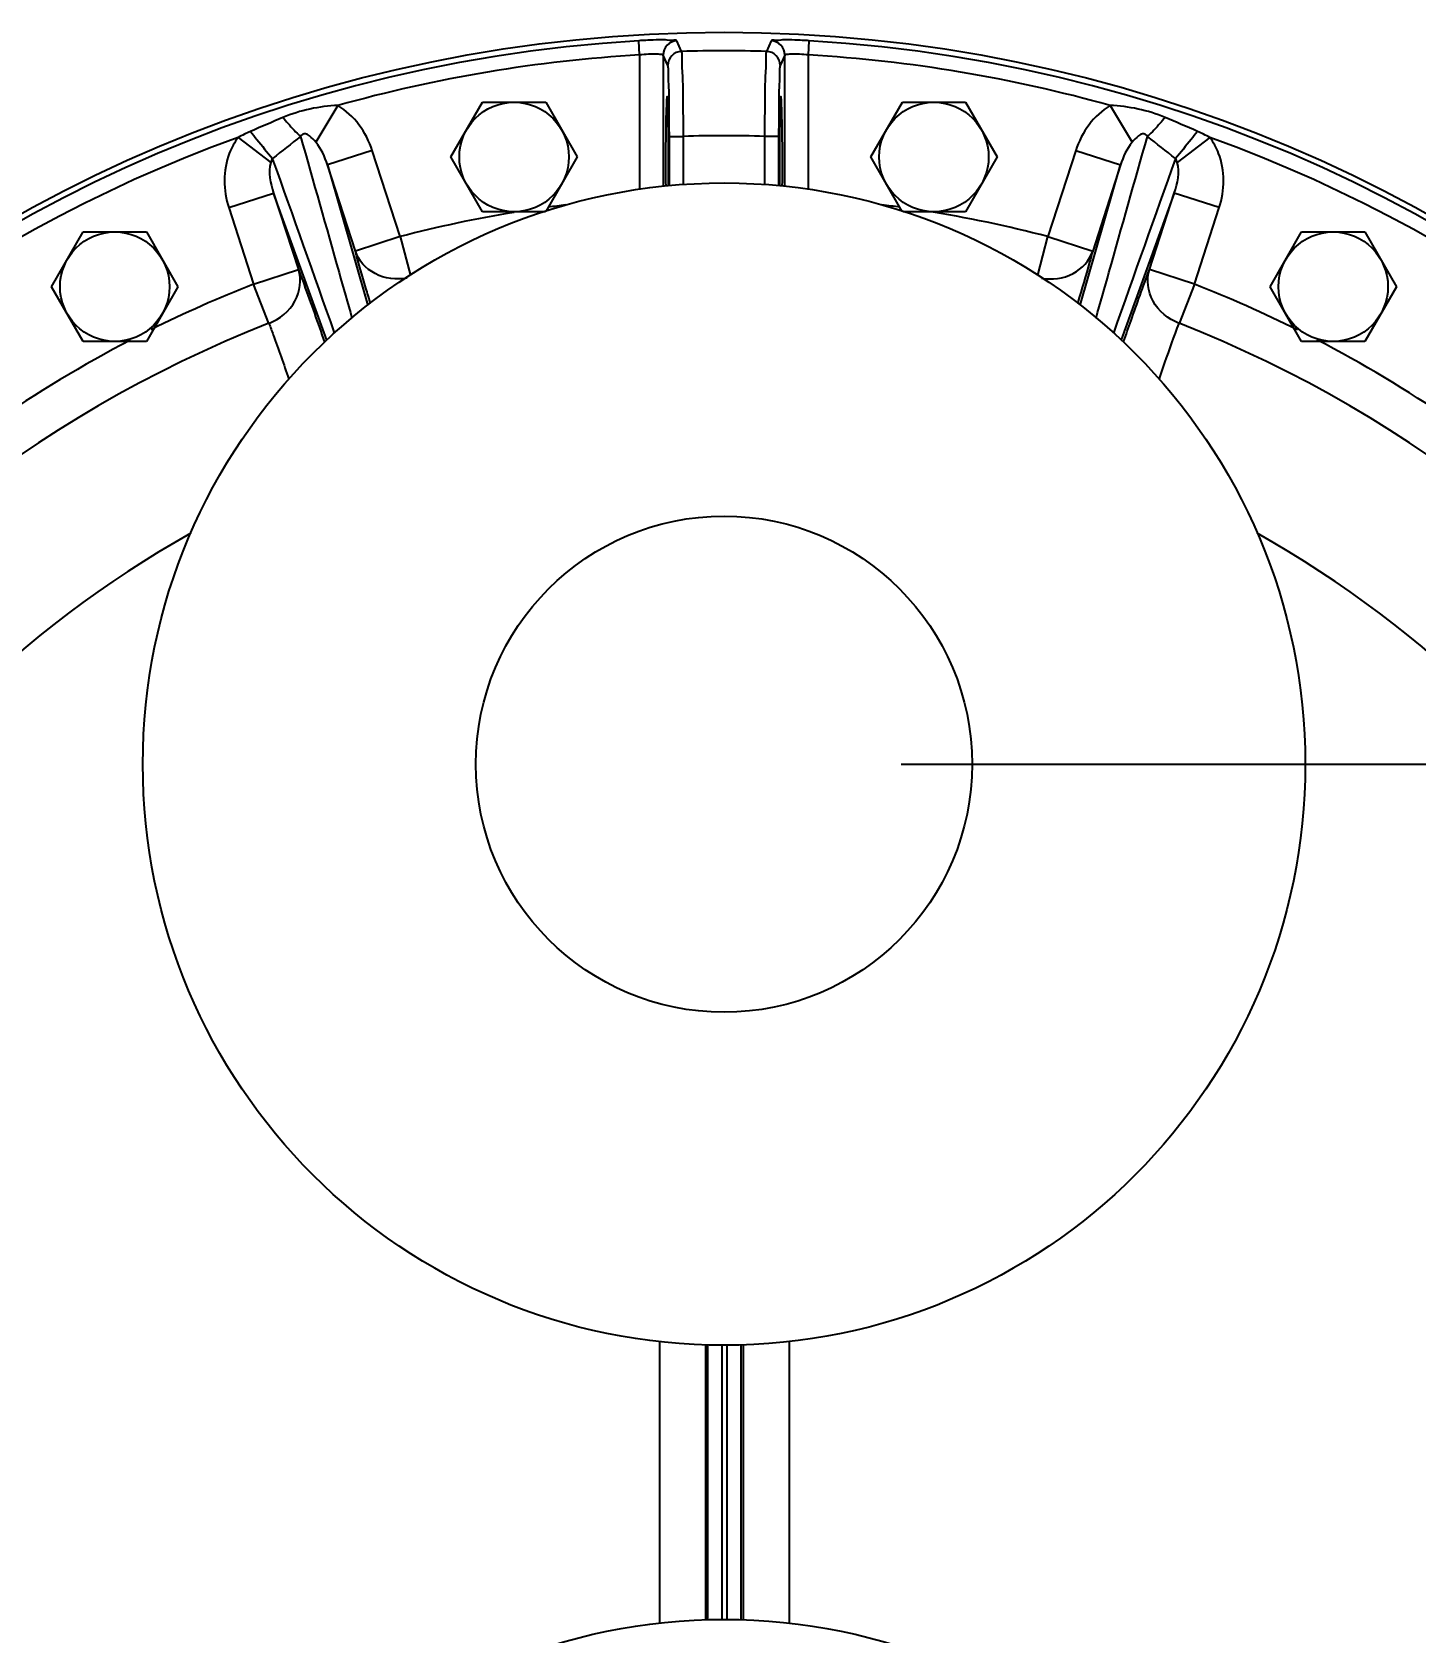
# Model space of a CAD drawing. Header units: millimetres. Extents: x 0 to 10500, y 0 to 7425.
# Drawn here: x 6331.8 to 6624.7, y 4686.5 to 5025.1 of the extents above; entities that cross this region are included whole.
import ezdxf

# ---------------------------------------------------------------- set-up
doc = ezdxf.new("R2010")
doc.units = ezdxf.units.MM
doc.header["$LTSCALE"] = 577.5
doc.layers.get('0').update_dxf_attribs({"linetype": 'CONTINUOUS'})
doc.layers.add('02___PRT_ALL_AXES', color=7, linetype='CONTINUOUS')
doc.layers.add('AXES', color=7, linetype='CONTINUOUS')
doc.styles.add('TEXTSTYLE_2', font='txt', dxfattribs={"width": 0.8})
doc.styles.add('TEXTSTYLE_3', font='txt')
doc.dimstyles.new('DIMSTYLE_1', dxfattribs={"dimtxt": 75, "dimasz": 3.5, "dimexe": 1.5, "dimexo": 1.5, "dimgap": 18.75, "dimtad": 1, "dimdec": 1, "dimtxsty": 'TEXTSTYLE_2', "dimblk": '_FILLED', "dimblk1": '_FILLED', "dimblk2": '_FILLED', "dimcen": 0.09, "dimadec": 1, "dimazin": 2, "dimtp": 0.1, "dimtm": 0.1, "dimtfac": 1, "dimtdec": 1, "dimtofl": 0, "dimtmove": 0, "dimatfit": 3, "dimldrblk": '_FILLED', "dimfxl": 1, "dimtolj": 1, "dimarcsym": 0})
doc.dimstyles.new('DIMSTYLE_2', dxfattribs={"dimtxt": 75, "dimasz": 3.5, "dimexe": 1.5, "dimexo": 1.5, "dimgap": 18.75, "dimtad": 1, "dimdec": 1, "dimtxsty": 'TEXTSTYLE_3', "dimblk": '_FILLED', "dimblk1": '_FILLED', "dimblk2": '_FILLED', "dimcen": 0.09, "dimadec": 1, "dimazin": 2, "dimtp": 0.1, "dimtm": 0.1, "dimtfac": 1, "dimtdec": 1, "dimtofl": 0, "dimtmove": 0, "dimatfit": 3, "dimldrblk": '_FILLED', "dimfxl": 1, "dimtolj": 1, "dimarcsym": 0})

# ---------------------------------------------------------------- blocks, each defined once
blk = doc.blocks.new('_FILLED')
at = {"color": 0, "linetype": 'ByBlock'}
blk.add_solid([(0, 0), (-1, 0.214), (-1, -0.214)], dxfattribs=at)
blk = doc.blocks.new('*D2')
at = {"color": 2, "linetype": 'Continuous', "transparency": 16777216}
for p, q in [((6517.06, 6087.82), (7463.5, 6087.82)), ((7463.5, 6087.82), (7483.75, 6087.82)), ((7482.25, 6087.82), (7482.25, 5216)), ((7482.25, 4344.17), (7482.25, 5216)), ((7017.54, 4344.17), (7463.5, 4344.17)), ((7463.5, 4344.17), (7483.75, 4344.17))]:
    blk.add_line(p, q, dxfattribs=at)
at = {"color": 2, "linetype": 'Continuous', "transparency": 16777216, "xscale": 3.5, "yscale": 3.5, "zscale": 3.5}
for p, rotation in [((7482.25, 6087.82), 90), ((7482.25, 4344.17), 270)]:
    blk.add_blockref('_FILLED', p, dxfattribs=dict(at, rotation=rotation))
at = {"color": 2, "linetype": 'Continuous', "transparency": 16777216, "insert": (7388.5, 5216), "char_height": 75, "width": 360, "attachment_point": 2, "rotation": 90, "line_spacing_factor": 0.9, "style": 'TEXTSTYLE_2'}
blk.add_mtext('(1743)', dxfattribs=at)
blk = doc.blocks.new('*D17')
at = {"color": 2, "linetype": 'Continuous', "transparency": 16777216}
for p, q in [((7146.13, 4918.7), (7146.13, 3926.06)), ((6009.3, 4317.67), (6009.3, 3926.06)), ((6009.3, 3926.06), (6009.3, 3905.81)), ((7146.13, 3926.06), (7146.13, 3905.81)), ((6009.3, 3907.31), (6577.71, 3907.31)), ((7146.13, 3907.31), (6577.71, 3907.31))]:
    blk.add_line(p, q, dxfattribs=at)
at = {"color": 2, "linetype": 'Continuous', "transparency": 16777216, "xscale": 3.5, "yscale": 3.5, "zscale": 3.5, "rotation": 180}
blk.add_blockref('_FILLED', (6009.3, 3907.31), dxfattribs=at)
at = {"color": 2, "linetype": 'Continuous', "transparency": 16777216, "xscale": 3.5, "yscale": 3.5, "zscale": 3.5}
blk.add_blockref('_FILLED', (7146.13, 3907.31), dxfattribs=at)
at = {"color": 2, "linetype": 'Continuous', "transparency": 16777216, "insert": (6577.71, 4001.06), "char_height": 75, "width": 300, "attachment_point": 2, "line_spacing_factor": 0.9, "style": 'TEXTSTYLE_3'}
blk.add_mtext('1137', dxfattribs=at)
blk = doc.blocks.new('*D24')
at = {"color": 2, "linetype": 'Continuous', "transparency": 16777216}
for p, q in [((6515.9, 5168.67), (7274.21, 5168.67)), ((7274.21, 5168.67), (7294.46, 5168.67)), ((7292.96, 5168.67), (7292.96, 5019.42)), ((7292.96, 4870.17), (7292.96, 5019.42)), ((6515.8, 4870.17), (7274.21, 4870.17)), ((7274.21, 4870.17), (7294.46, 4870.17))]:
    blk.add_line(p, q, dxfattribs=at)
at = {"color": 2, "linetype": 'Continuous', "transparency": 16777216, "xscale": 3.5, "yscale": 3.5, "zscale": 3.5}
for p, rotation in [((7292.96, 5168.67), 90), ((7292.96, 4870.17), 270)]:
    blk.add_blockref('_FILLED', p, dxfattribs=dict(at, rotation=rotation))
at = {"color": 2, "linetype": 'Continuous', "transparency": 16777216, "insert": (7199.21, 5019.42), "char_height": 75, "width": 75, "attachment_point": 2, "rotation": 90, "line_spacing_factor": 0.9, "style": 'TEXTSTYLE_3'}
blk.add_mtext('B', dxfattribs=at)
blk = doc.blocks.new('*D25')
at = {"color": 2, "linetype": 'Continuous', "transparency": 16777216}
for p, q in [((6515.8, 4870.17), (7272.5, 4870.17)), ((7272.5, 4870.17), (7292.75, 4870.17)), ((7291.25, 4870.17), (7291.25, 4718.17)), ((7291.25, 4566.17), (7291.25, 4718.17)), ((6515.8, 4566.17), (7272.5, 4566.17)), ((7272.5, 4566.17), (7292.75, 4566.17))]:
    blk.add_line(p, q, dxfattribs=at)
at = {"color": 2, "linetype": 'Continuous', "transparency": 16777216, "xscale": 3.5, "yscale": 3.5, "zscale": 3.5}
for p, rotation in [((7291.25, 4870.17), 90), ((7291.25, 4566.17), 270)]:
    blk.add_blockref('_FILLED', p, dxfattribs=dict(at, rotation=rotation))
at = {"color": 2, "linetype": 'Continuous', "transparency": 16777216, "insert": (7197.5, 4718.17), "char_height": 75, "width": 75, "attachment_point": 2, "rotation": 90, "line_spacing_factor": 0.9, "style": 'TEXTSTYLE_3'}
blk.add_mtext('C', dxfattribs=at)

msp = doc.modelspace()

# ---------------------------------------------------------------- linework, layer by layer
at = {"color": 7, "linetype": 'Continuous'}
for p, q in [((6460.43, 5020.28), (6460.26, 5023.27)), ((6469.32, 5021.01), (6468.33, 5023.23)), ((6488.26, 5023.23), (6487.27, 5021.01)), ((6496.16, 5020.28), (6496.34, 5023.27)), ((6460.43, 5020.28), (6460.43, 4991.75)), ((6465.43, 5020.23), (6465.43, 4992.4)), ((6466.41, 5018.01), (6465.43, 5020.23)), ((6491.16, 5020.23), (6490.19, 5018.01)), ((6491.16, 4992.48), (6491.16, 5020.23)), ((6496.16, 4991.73), (6496.16, 5020.28)), ((6396.59, 5009.57), (6391.92, 5001.79)), ((6560, 5009.57), (6564.68, 5001.79)), ((6375.5, 5002.81), (6382.36, 4997.5)), ((6466.73, 4992.57), (6466.73, 5003.03)), ((6466.73, 5003.03), (6469.73, 5003.03)), ((6469.73, 4992.81), (6469.73, 5003.03)), ((6486.86, 5003.03), (6486.86, 4992.75)), ((6489.86, 5003.03), (6486.86, 5003.03)), ((6489.86, 5003.03), (6489.86, 4992.59)), ((6581.09, 5002.81), (6574.23, 4997.5)), ((6403.86, 5000.07), (6394.35, 4996.99)), ((6409.78, 4981.83), (6403.86, 5000.07)), ((6552.74, 5000.07), (6546.81, 4981.83)), ((6552.74, 5000.07), (6562.24, 4996.99)), ((6400.28, 4978.74), (6394.35, 4996.99)), ((6394.35, 4996.99), (6402.94, 4967.27)), ((6553.67, 4967.34), (6562.24, 4996.99)), ((6562.24, 4996.99), (6556.32, 4978.74)), ((6373.48, 4987.95), (6382.99, 4991.04)), ((6373.48, 4987.95), (6378.75, 4971.75)), ((6394.27, 4959.87), (6382.99, 4991.04)), ((6382.99, 4991.04), (6388.26, 4974.84)), ((6573.6, 4991.04), (6562.35, 4959.95)), ((6568.34, 4974.84), (6573.6, 4991.04)), ((6583.11, 4987.95), (6573.6, 4991.04)), ((6577.85, 4971.75), (6583.11, 4987.95)), ((6409.78, 4981.83), (6400.28, 4978.74)), ((6409.78, 4981.83), (6411.92, 4973.6)), ((6544.69, 4973.67), (6546.81, 4981.83)), ((6546.81, 4981.83), (6556.32, 4978.74)), ((6378.75, 4971.75), (6388.26, 4974.84)), ((6577.85, 4971.75), (6568.34, 4974.84)), ((6382, 4963.46), (6378.75, 4971.75)), ((6577.85, 4971.75), (6574.59, 4963.46)), ((6474.83, 4747.31), (6474.83, 4689)), ((6477.83, 4747.2), (6477.83, 4689.11)), ((6478.96, 4689.15), (6478.96, 4747.24)), ((6481.96, 4689.02), (6481.96, 4747.35))]:
    msp.add_line(p, q, dxfattribs=at)
msp.add_circle((6478.3, 4718.17), 306.9, dxfattribs=at)
for centre, radius, start, end in [((6478.3, 4718.17), 305.63, 93.3838, 86.6162), ((6468.43, 5020.23), 3, 91.8967, 179.9061), ((6488.16, 5020.23), 3, 0.0937, 88.1017), ((6478.3, 4718.17), 302.63, 93.3838, 105.6636), ((6469.41, 5018.01), 3, 91.7264, 179.9061), ((6478.3, 4718.17), 302.97, 88.3017, 91.6983), ((6487.18, 5018.01), 3, 0.0939, 88.2736), ((6478.3, 4718.17), 302.63, 74.3364, 86.6162), ((6563.88, 4581.8), 461.33, 112.8215, 113.7476), ((6392.77, 4581.94), 461.19, 66.2522, 67.1787), ((6478.3, 4718.17), 302.63, 109.8567, 250.1433), ((6478.3, 4718.17), 284.99, 88.2773, 91.7227), ((6478.3, 4718.17), 302.63, 289.8567, 70.1433), ((-2861.22, 1692.18), 9817.43, 19.451391, 19.67999), ((15813.29, 1693.79), 9812.62, 160.319968, 160.548948), ((6478.3, 4718.17), 272.42, 97.0641, 97.8576), ((6478.3, 4718.17), 272.42, 82.1425, 82.9535), ((6478.3, 4718.17), 272.42, 99.3806, 104.566), ((6478.3, 4718.17), 272.42, 75.434, 80.9848), ((6478.3, 4718.17), 272.42, 111.434, 116.4327), ((6478.3, 4718.17), 272.42, 63.5406, 68.566), ((6478.3, 4718.17), 263.52, 111.434, 248.566), ((6478.3, 4718.17), 263.52, 291.434, 68.566), ((6478.3, 4718.17), 272.42, 117.46, 131.8187), ((6478.3, 4718.17), 272.42, 48.7478, 62.583), ((6478.3, 4718.17), 230.39, 119.333, 240.6736), ((6478.3, 4718.17), 230.39, 299.333, 60.6736), ((-19196.72, 4718.17), 25661.43, 359.933318, 0.066545), ((32153.07, 4718.17), 25660.99, 179.93326, 180.066612), ((-19629.31, 4718.17), 26103.78, 359.935932, 0.063996), ((32585.68, 4718.17), 26103.36, 179.935915, 180.064021)]:
    msp.add_arc(centre, radius, start, end, dxfattribs=at)
for centre, start_param, end_param in [((6466.25, 4997.56), -1.943407, 1.949454), ((6490.34, 4997.56), -1.943528, 1.940969)]:
    msp.add_ellipse(centre, major_axis=(0, 13.9), ratio=0.022693, start_param=start_param, end_param=end_param, dxfattribs=at)
for points, knots in [([(6468.33, 5023.23), (6468.24, 5023.44), (6467.15, 5023.26), (6465.7, 5023.52), (6463.11, 5023.38), (6461.27, 5023.33), (6460.26, 5023.27)], [0, 0, 0, 0, 0.084674, 0.303651, 0.624615, 1, 1, 1, 1]), ([(6496.34, 5023.27), (6495.32, 5023.33), (6493.48, 5023.38), (6490.89, 5023.52), (6489.45, 5023.26), (6488.35, 5023.44), (6488.26, 5023.23)], [0, 0, 0, 0, 0.375385, 0.696349, 0.915326, 1, 1, 1, 1]), ([(6465.43, 5020.23), (6465.39, 5020.37), (6464.7, 5020.35), (6463.81, 5020.48), (6462.2, 5020.41), (6461.06, 5020.34), (6460.43, 5020.28)], [0, 0, 0, 0, 0.086217, 0.303702, 0.624002, 1, 1, 1, 1]), ([(6469.73, 5003.03), (6469.72, 5005.26), (6469.66, 5009.38), (6469.66, 5014.86), (6469.37, 5018.57), (6469.51, 5020.5), (6469.32, 5021.01)], [0, 0, 0, 0, 0.37094, 0.689209, 0.909308, 1, 1, 1, 1]), ([(6487.27, 5021.01), (6487.08, 5020.5), (6487.22, 5018.57), (6486.93, 5014.86), (6486.93, 5009.38), (6486.87, 5005.26), (6486.86, 5003.03)], [0, 0, 0, 0, 0.090692, 0.31079, 0.629059, 1, 1, 1, 1]), ([(6496.16, 5020.28), (6495.53, 5020.34), (6494.39, 5020.41), (6492.78, 5020.48), (6491.89, 5020.35), (6491.2, 5020.37), (6491.16, 5020.23)], [0, 0, 0, 0, 0.375998, 0.696298, 0.913783, 1, 1, 1, 1]), ([(6466.73, 5003.03), (6466.73, 5004.89), (6466.69, 5008.32), (6466.72, 5012.89), (6466.45, 5015.97), (6466.59, 5017.6), (6466.41, 5018.01)], [0, 0, 0, 0, 0.370919, 0.689175, 0.909264, 1, 1, 1, 1]), ([(6490.19, 5018.01), (6490, 5017.6), (6490.14, 5015.97), (6489.87, 5012.89), (6489.9, 5008.32), (6489.86, 5004.89), (6489.86, 5003.03)], [0, 0, 0, 0, 0.090736, 0.310824, 0.62908, 1, 1, 1, 1]), ([(6384.94, 5007.02), (6385.29, 5006.61), (6386.49, 5005.23), (6387.73, 5003.88), (6388.69, 5003.01)], [0, 0, 0, 0, 0.294498, 1, 1, 1, 1]), ([(6571.65, 5007.02), (6571.3, 5006.61), (6570.1, 5005.23), (6568.86, 5003.88), (6567.91, 5003.01)], [0, 0, 0, 0, 0.29458, 1, 1, 1, 1]), ([(6375.5, 5002.81), (6374.71, 5001.79), (6372.2, 4997.25), (6372.3, 4991.59), (6373.48, 4987.95)], [0, 0, 0, 0, 0.252937, 1, 1, 1, 1]), ([(6378.09, 5004.07), (6378.54, 5003.5), (6380.07, 5001.58), (6381.62, 4999.67), (6382.75, 4998.36)], [0, 0, 0, 0, 0.295245, 1, 1, 1, 1]), ([(6391.92, 5001.79), (6391.51, 5002.27), (6390.87, 5002.93), (6389.71, 5003.8), (6388.87, 5003.36), (6388.68, 5003.01)], [0, 0, 0, 0, 0.467684, 0.70713, 1, 1, 1, 1]), ([(6388.68, 5003.01), (6391.4, 4993.43), (6395.03, 4980.6), (6398.65, 4967.77), (6399.56, 4964.52)], [0, 0, 0, 0, 0.74732, 1, 1, 1, 1]), ([(6557.03, 4964.52), (6557.94, 4967.76), (6561.56, 4980.6), (6565.19, 4993.43), (6567.91, 5003.01)], [0, 0, 0, 0, 0.25268, 1, 1, 1, 1]), ([(6567.91, 5003.01), (6567.72, 5003.36), (6566.89, 5003.81), (6565.73, 5002.93), (6565.08, 5002.27), (6564.68, 5001.79)], [0, 0, 0, 0, 0.292817, 0.532175, 1, 1, 1, 1]), ([(6578.5, 5004.07), (6578.05, 5003.5), (6576.52, 5001.58), (6574.97, 4999.67), (6573.84, 4998.36)], [0, 0, 0, 0, 0.295242, 1, 1, 1, 1]), ([(6583.11, 4987.95), (6584.29, 4991.59), (6584.39, 4997.25), (6581.88, 5001.79), (6581.09, 5002.81)], [0, 0, 0, 0, 0.747063, 1, 1, 1, 1]), ([(6403.44, 4967.78), (6403.14, 4968.82), (6402.06, 4972.47), (6401, 4976.12), (6400.28, 4978.74)], [0, 0, 0, 0, 0.28511, 1, 1, 1, 1]), ([(6411.21, 4973.03), (6408.97, 4972.61), (6404.23, 4973.13), (6400.95, 4976.75), (6400.28, 4978.74)], [0, 0, 0, 0, 0.519138, 1, 1, 1, 1]), ([(6545.49, 4973.01), (6547.71, 4972.63), (6552.4, 4973.16), (6555.65, 4976.76), (6556.32, 4978.74)], [0, 0, 0, 0, 0.518925, 1, 1, 1, 1]), ([(6556.32, 4978.74), (6556.1, 4977.97), (6555.08, 4974.32), (6554.02, 4970.7), (6553.17, 4967.85)], [0, 0, 0, 0, 0.213935, 1, 1, 1, 1]), ([(6382, 4963.46), (6384.25, 4964.34), (6388.23, 4967.51), (6388.92, 4972.71), (6388.26, 4974.84)], [0, 0, 0, 0, 0.519725, 1, 1, 1, 1]), ([(6388.26, 4974.84), (6388.65, 4973.79), (6390.52, 4968.7), (6392.33, 4963.58), (6393.75, 4959.51)], [0, 0, 0, 0, 0.205351, 1, 1, 1, 1]), ([(6562.87, 4959.57), (6563.39, 4961.06), (6565.17, 4966.17), (6567, 4971.26), (6568.34, 4974.84)], [0, 0, 0, 0, 0.292592, 1, 1, 1, 1]), ([(6574.59, 4963.46), (6572.33, 4964.31), (6568.37, 4967.53), (6567.67, 4972.71), (6568.34, 4974.84)], [0, 0, 0, 0, 0.519739, 1, 1, 1, 1]), ([(6382, 4963.46), (6382.3, 4962.65), (6383.74, 4958.73), (6385.12, 4954.79), (6386.19, 4951.67)], [0, 0, 0, 0, 0.208287, 1, 1, 1, 1]), ([(6570.43, 4951.75), (6570.82, 4952.88), (6572.18, 4956.8), (6573.56, 4960.7), (6574.59, 4963.46)], [0, 0, 0, 0, 0.28988, 1, 1, 1, 1])]:
    msp.add_open_spline(points, degree=3, knots=knots, dxfattribs=at)
for points in [[(6396.59, 5009.57), (6392.62, 5009.41), (6388.61, 5008.56), (6384.94, 5007.02)], [(6403.86, 5000.07), (6402.63, 5003.86), (6400, 5007.51), (6396.59, 5009.57)], [(6560, 5009.57), (6556.59, 5007.51), (6553.97, 5003.86), (6552.74, 5000.07)], [(6571.65, 5007.02), (6567.98, 5008.56), (6563.97, 5009.42), (6560, 5009.57)], [(6378.09, 5004.07), (6377.21, 5003.69), (6376.35, 5003.26), (6375.5, 5002.81)], [(6388.68, 5003.01), (6386.72, 5001.45), (6384.74, 4999.9), (6382.75, 4998.36)], [(6394.35, 4996.99), (6393.82, 4998.7), (6393.08, 5000.42), (6391.92, 5001.79)], [(6564.68, 5001.79), (6563.51, 5000.42), (6562.77, 4998.7), (6562.24, 4996.99)], [(6573.84, 4998.36), (6571.86, 4999.9), (6569.87, 5001.45), (6567.91, 5003.01)], [(6581.09, 5002.81), (6580.24, 5003.26), (6579.38, 5003.69), (6578.5, 5004.07)], [(6382.75, 4998.36), (6382.58, 4998.1), (6382.46, 4997.8), (6382.36, 4997.5)], [(6574.23, 4997.5), (6574.14, 4997.8), (6574.02, 4998.1), (6573.84, 4998.36)], [(6382.36, 4997.5), (6381.7, 4995.44), (6382.29, 4993.08), (6382.99, 4991.04)], [(6573.6, 4991.04), (6574.31, 4993.08), (6574.89, 4995.44), (6574.23, 4997.5)]]:
    msp.add_open_spline(points, degree=3, dxfattribs=at)
at = {"layer": '02___PRT_ALL_AXES', "color": 7, "linetype": 'Continuous'}
for p, q in [((6420.49, 4998.67), (6427.18, 5010.26)), ((6427.18, 5010.26), (6440.56, 5010.26)), ((6440.56, 5010.26), (6447.24, 4998.67)), ((6509.35, 4998.67), (6516.04, 5010.26)), ((6516.04, 5010.26), (6529.41, 5010.26)), ((6529.41, 5010.26), (6536.1, 4998.67)), ((6427.18, 4987.09), (6420.49, 4998.67)), ((6447.24, 4998.67), (6440.56, 4987.1)), ((6516.01, 4987.13), (6509.35, 4998.67)), ((6536.1, 4998.67), (6529.41, 4987.09)), ((6440.53, 4987.09), (6427.18, 4987.09)), ((6529.41, 4987.09), (6516.14, 4987.09)), ((6335.99, 4971.22), (6342.68, 4982.8)), ((6342.68, 4982.8), (6356.05, 4982.8)), ((6356.05, 4982.8), (6362.74, 4971.22)), ((6593.85, 4971.22), (6600.54, 4982.8)), ((6600.54, 4982.8), (6613.92, 4982.8)), ((6613.92, 4982.8), (6620.6, 4971.22)), ((6342.68, 4959.63), (6335.99, 4971.22)), ((6362.74, 4971.22), (6356.05, 4959.63)), ((6600.54, 4959.63), (6593.85, 4971.22)), ((6620.6, 4971.22), (6613.92, 4959.63)), ((6356.05, 4959.63), (6342.68, 4959.63)), ((6613.92, 4959.63), (6600.54, 4959.63))]:
    msp.add_line(p, q, dxfattribs=at)
for centre in [(6433.87, 4998.67), (6522.72, 4998.67), (6349.36, 4971.22), (6607.23, 4971.22)]:
    msp.add_circle(centre, 11.58, dxfattribs=at)
at = {"layer": 'AXES', "color": 7, "linetype": 'Continuous'}
for centre, radius in [((6478.3, 4870.17), 123), ((6478.3, 4870.17), 52.5), ((6478.3, 4566.17), 123)]:
    msp.add_circle(centre, radius, dxfattribs=at)

# ---------------------------------------------------------------- dimensions: what is measured, and where the dimension line sits
at = {"color": 2, "linetype": 'Continuous'}
for base, p1, p2, angle, text, dimstyle, picture, middle in [((7482.25, 6087.82), (7016.04, 4344.17), (6515.56, 6087.82), 90, '(1743)', 'DIMSTYLE_1', '*D2', (7482.25, 5216)), ((7292.96, 4870.17), (6514.4, 5168.67), (6514.3, 4870.17), 270, 'B', 'DIMSTYLE_2', '*D24', (7292.96, 5017.08)), ((7291.25, 4566.17), (6514.3, 4870.17), (6514.3, 4566.17), 270, 'C', 'DIMSTYLE_2', '*D25', (7291.25, 4713.48))]:
    dim = msp.add_linear_dim(base=base, p1=p1, p2=p2, angle=angle, text=text, dimstyle=dimstyle, dxfattribs=at)
    dim.commit()
    dim.dimension.update_dxf_attribs({"geometry": picture, "text_midpoint": middle, "dimtype": 160})
dim = msp.add_linear_dim(base=(7146.13, 3907.31), p1=(6009.3, 4319.17), p2=(7146.13, 4920.2), text='1137', dimstyle='DIMSTYLE_2', dxfattribs=at)
dim.commit()
dim.dimension.update_dxf_attribs({"geometry": '*D17', "text_midpoint": (6577.71, 3907.31), "dimtype": 160})

doc.saveas('drawing.dxf')
